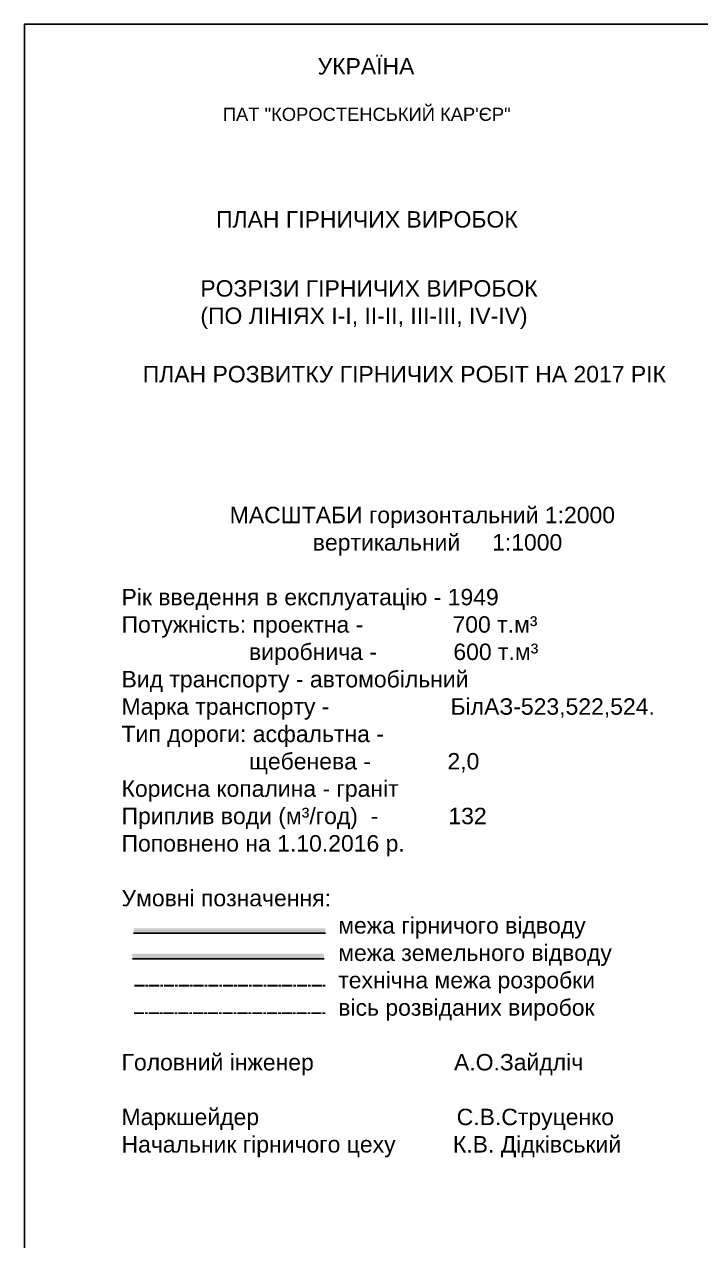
# Model space of a CAD drawing. Header units: millimetres. Extents: x 2676 to 4143, y 514 to 1947.
# Drawn here: x 2676 to 3088, y 1206 to 1947 of the extents above; entities that cross this region are included whole.
import ezdxf

# ---------------------------------------------------------------- set-up
doc = ezdxf.new("R2010")
doc.units = ezdxf.units.MM
doc.header["$LTSCALE"] = 0.5
doc.linetypes.add('ACAD_ISO08W100', pattern=[36, 24, -3, 6, -3])
doc.layers.add('горный отвод', color=7, linetype='Continuous')
doc.styles.get("Standard").update_dxf_attribs({"font": 'arial.ttf'})

msp = doc.modelspace()

# ---------------------------------------------------------------- hatches: boundary and pattern name
at = {"layer": 'горный отвод', "ltscale": 0.5}
h = msp.add_hatch(dxfattribs=at)
h.set_pattern_fill('ANSI31', color=256)
h.paths.add_polyline_path([(2780.32, 974.54), (2782.43, 957.39), (2805.53, 957.26), (2802.59, 974.54)], flags=17)
h.paths.add_polyline_path([(2731.41, 1251.59), (3061.24, 1251.59), (3061.24, 1657.59), (2731.41, 1657.59)], flags=9)
h = msp.add_hatch(color=1, dxfattribs=at)
h.dxf.hatch_style = 1
h.paths.add_polyline_path([(2859.14, 1392.77), (2859.14, 1395.84), (2742.38, 1395.84), (2742.38, 1392.77)])
h = msp.add_hatch(color=2, dxfattribs=at)
h.dxf.hatch_style = 1
h.paths.add_polyline_path([(2858.38, 1377.28), (2858.38, 1380.36), (2741.62, 1380.36), (2741.62, 1377.28)])

# ---------------------------------------------------------------- linework, layer by layer
for p, q in [((2742.38, 1392.77), (2859.14, 1392.77)), ((2741.62, 1377.28), (2858.38, 1377.28))]:
    msp.add_line(p, q, dxfattribs=at)
at = {"layer": 'горный отвод', "linetype": 'ACAD_ISO08W100', "lineweight": 30, "ltscale": 0.5}
msp.add_line((2742.92, 1360.89), (2859.07, 1360.89), dxfattribs=at)
at = {"layer": 'горный отвод', "linetype": 'ACAD_ISO08W100', "ltscale": 0.5}
msp.add_line((2742.67, 1344.18), (2859.57, 1344.18), dxfattribs=at)
at = {"layer": 'горный отвод', "ltscale": 0.5}
msp.add_lwpolyline([(2675.85, 513.53), (3863.85, 513.53), (3863.85, 1946.57), (2675.85, 1946.57)], close=True, dxfattribs=at)

# ---------------------------------------------------------------- texts
at = {"ltscale": 0.5}
for s, height, p in [('УКРАЇНА', 10, (2854.39, 1916.01)), ('ПАТ "КОРОСТЕНСЬКИЙ КАР\'ЄР"', 8, (2796.71, 1887.77))]:
    msp.add_text(s, height=height, dxfattribs=at).set_placement(p)
at = {"lineweight": 30, "ltscale": 0.5}
msp.add_text('ПЛАН ГІРНИЧИХ ВИРОБОК', height=10, dxfattribs=at).set_placement((2792.57, 1822.74))
at = {"ltscale": 0.5, "char_height": 10, "attachment_point": 1}
for s, width, insert in [('РОЗРІЗИ ГІРНИЧИХ ВИРОБОК \\P(ПО ЛІНІЯХ I-I, II-II, III-III, IV-IV)', 280.6923, (2783.02, 1790.68)), ('\\pi9.0578;ПЛАН РОЗВИТКУ ГІРНИЧИХ РОБІТ НА 2017 РІК', 335.5576, (2738.88, 1738.44)), ('\\pi65.846;МАСШТАБИ горизонтальний 1:2000\\P\\pi0;                              вертикальний     1:1000\\P\\PРік введення в експлуатацію - 1949\\PПотужність: проектна -              700 т.м³\\P                    виробнича -            600 т.м³\\PВид транспорту - автомобільний\\PМарка транспорту -                   БілАЗ-523,522,524.\\PТип дороги: асфальтна -\\P                    щебенева -            2,0\\PКорисна копалина - граніт    \\PПриплив води (м³/год)  -           132\\PПоповнено на 1.10.2016 р.\\P\\PУмовні позначення:\\P                                  межа гірничого відводу\\P                                  межа земельного відводу\\P                                  технічна межа розробки\\P                                  вісь розвіданих виробок\\P\\PГоловний інженер                      А.О.Зайдліч\\P\\PМаркшейдер                               С.В.Струценко\\PНачальник гірничого цеху         К.В. Дідківський                      ', 364.633, (2735.03, 1652.62))]:
    msp.add_mtext_dynamic_manual_height_columns(s, width=width, gutter_width=46.86, heights=[0], dxfattribs=dict(at, insert=insert))

doc.saveas('drawing.dxf')
